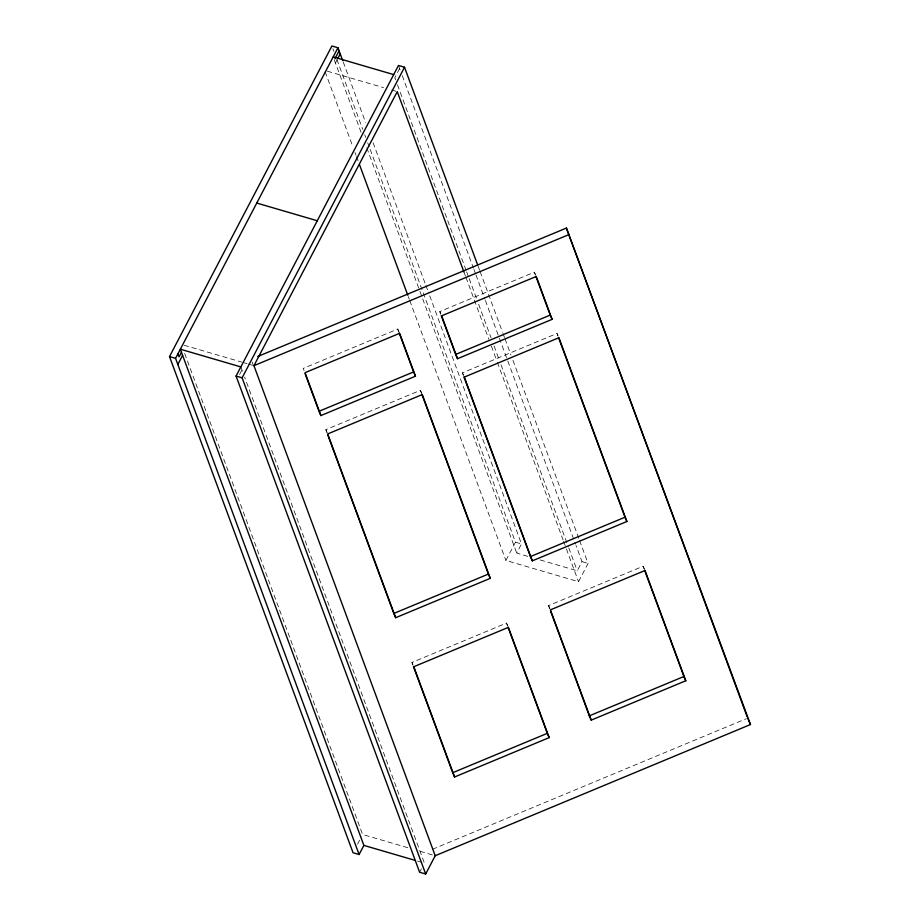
<?xml version="1.0" encoding="UTF-8"?>
<svg xmlns="http://www.w3.org/2000/svg" width="920" height="920" viewBox="0 0 920 920"><rect width="100%" height="100%" fill="white"/><g stroke="black" fill="none" stroke-linecap="round" stroke-linejoin="round"><path stroke-width="0.69" stroke-dasharray="4.6 3.45" d="M335.455 63.032L337.237 59.604M239.591 374.543L241.983 369.978M399.602 68.528L394.829 77.671L395.588 79.706M357.512 844.238L361.33 836.924M579.611 540.569L588.075 563.419L578.519 581.693L505.897 560.452L515.453 542.179L369.713 148.201M527.735 556.312L516.729 553.092L521.502 543.95L428.375 292.192M419.612 872.229L421.406 868.802M540.109 559.923L577.242 570.791L582.015 561.648L576.047 545.502M399.153 332.258L397.75 329.049L303.163 368.414L304.106 370.541M440.772 314.237L439.783 311.558L534.359 272.193L535.302 274.332M326.818 432.354L325.829 429.663L420.405 390.31L421.82 393.507M463.438 375.498L462.438 372.818L557.025 333.454L557.968 335.593M412.93 665.137L411.93 662.446L506.517 623.081L507.449 625.22M549.55 608.281L548.55 605.59L643.126 566.237L644.54 569.434M432.4 849.321L746.35 718.681M327.359 71.196L383.536 87.63M391.759 90.034L395.864 91.229M184.069 345.23L241.615 362.066M242.983 362.468L247.089 363.664M248.457 364.067L252.574 365.274M515.453 542.179L521.502 543.95M582.015 561.648L588.075 563.419M407.813 847.711L362.606 834.486L184.31 352.509M420.152 851.322L432.48 854.933M417.519 861.085L424.396 863.098L244.605 377.073M439.783 311.558L440.726 313.697M462.438 372.818L463.381 374.946M548.55 605.59L549.953 608.798M325.829 429.663L327.233 432.871M411.93 662.446L412.873 664.585M534.359 272.193L535.359 274.873M557.025 333.454L558.014 336.133M643.126 566.237L644.126 568.928M478.147 266.248L479.63 270.284M480.136 271.63L502.515 332.143M503.01 333.488L504.505 337.513M504.999 338.859L510.968 354.993M512.957 360.375L579.117 539.223M398.475 65.469L400.361 70.575M402.235 75.635L473.455 268.157M473.949 269.502L475.444 273.539M475.939 274.885L484.909 299.126M485.403 300.472L498.847 336.823M499.353 338.169L507.311 359.709M507.817 361.054L575.54 544.157M397.463 84.766L466.187 270.56M466.681 271.906L468.671 277.288M469.177 278.633L476.64 298.827M478.63 304.221L491.084 337.87M494.074 345.954L499.054 359.421M501.043 364.803L568.272 546.549M568.778 547.906L577.242 570.791M463.967 272.044L465.462 276.08M465.968 277.426L488.876 339.353M491.36 346.092L496.846 360.893M497.341 362.238L563.074 539.959M563.58 541.305L578.519 581.693M343.217 61.973L365.631 122.555M373.094 142.749L425.385 284.119M425.891 285.464L427.88 290.846M332.902 48.691L333.902 51.382M336.881 59.443L362.744 129.375M364.734 134.745L365.734 137.436M367.724 142.819L369.219 146.855M334.316 59.972L361.353 133.043M366.827 147.844L516.729 553.092M325.116 71.737L353.016 147.131M355.005 152.524L355.994 155.215M356.5 156.561L358.49 161.943M408.284 296.573L409.285 299.264M409.779 300.61L505.897 560.452M397.75 329.049L398.739 331.729M420.405 390.31L421.394 392.989M506.517 623.081L507.506 625.772M252.126 361.951L253.115 364.653M240.844 366.907L242.742 372.013"/><path stroke-width="1.38" d="M240.844 366.907L180.331 349.209L363.883 845.399L359.099 854.53L353.05 852.759L169.51 356.58L331.913 46L337.962 47.771L342.723 60.628M359.099 854.53L175.559 358.351L337.962 47.771M181.47 352.279L179.078 356.845L177.951 353.774M334.914 58.822L339.089 50.83M177.824 364.469L182.597 355.339M337.835 58.466L340.228 53.9M257.749 356.511L566.398 228.068L750.49 724.534L435.217 855.726L425.672 874L419.612 872.229L236.072 376.05L398.475 65.469L404.524 67.24L477.641 264.902M425.672 874L242.121 377.821L404.524 67.24M435.217 855.726L253.943 365.677L397.244 91.632L463.967 272.044M253.943 365.677L569.216 234.473M399.234 333.074L413.609 371.933L319.033 411.286L320.907 415.564L415.483 376.199L399.625 333.327L305.037 372.68L320.907 415.564M457.527 358.708L441.657 315.824L536.245 276.471L552.103 319.355L457.527 358.708L455.641 354.441L550.229 315.077L535.854 276.218M395.68 617.711L327.704 433.941L422.28 394.577L490.268 578.346L395.68 617.711L393.806 613.444L488.382 574.08L421.9 394.335M532.3 560.855L464.324 377.085L558.9 337.732L626.876 521.502L532.3 560.855L530.426 556.588L625.002 517.224L558.509 337.479M454.595 776.986L413.804 666.712L508.392 627.359L549.183 737.621L454.595 776.986L452.72 772.708L547.297 733.344L508.001 627.118M591.215 720.13L550.424 609.868L645.012 570.503L685.791 680.765L591.215 720.13L589.341 715.852L683.917 676.499L644.621 570.262M333.19 56.902L393.702 74.6M256.76 203.055L317.273 220.754M169.51 356.58L175.559 358.351M236.072 376.05L242.121 377.821M363.883 845.399L414.77 860.28M747.672 718.129L750.49 724.534M550.229 315.077L552.103 319.355M625.002 517.224L626.876 521.502M683.917 676.499L685.791 680.765M413.609 371.933L415.483 376.199M488.382 574.08L490.268 578.346M547.297 733.344L549.183 737.621M566.398 228.068L747.178 716.783M441.266 315.583L455.641 354.441M463.933 376.843L530.426 556.588M550.539 610.972L589.341 715.852M359.49 164.634L407.79 295.228M305.152 373.773L318.527 409.952M327.808 435.034L393.806 613.444M413.425 666.482L452.72 772.708"/></g></svg>
